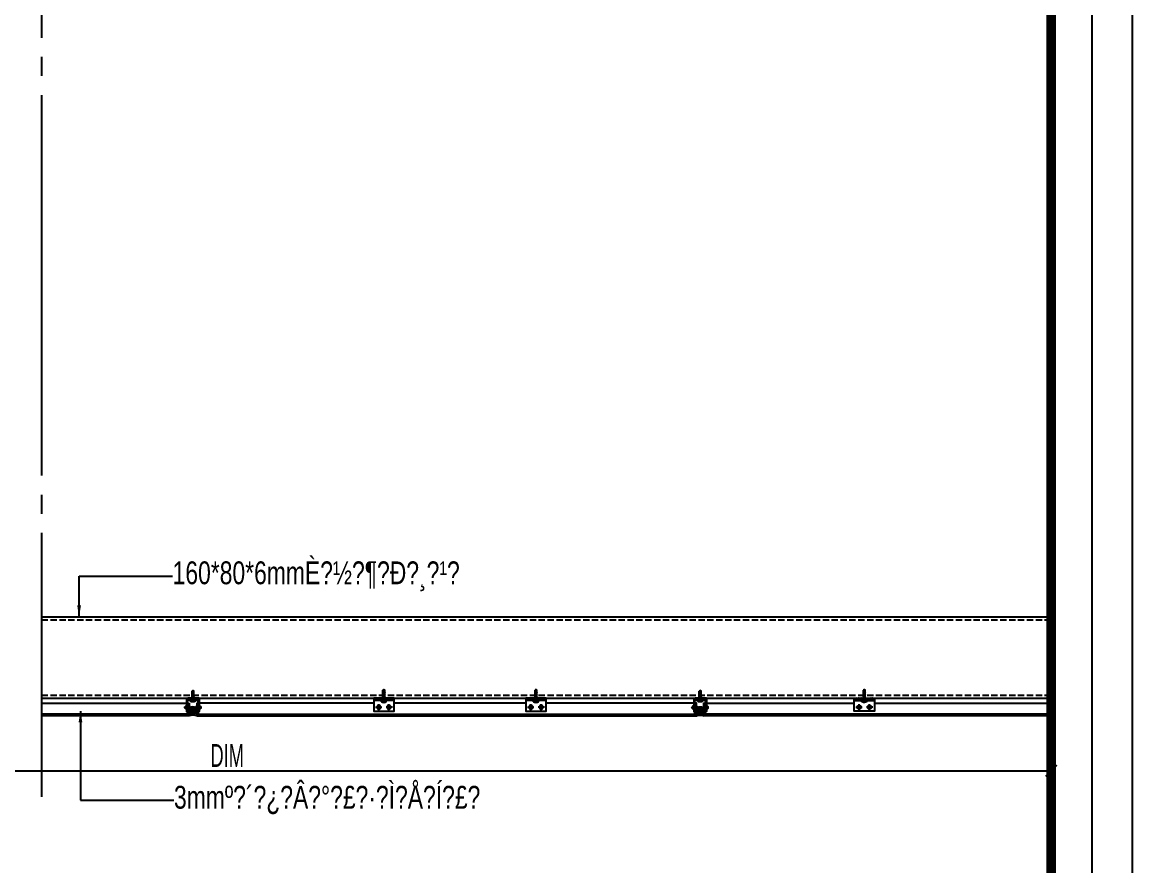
# Model space of a CAD drawing. Extents: x -8792 to 174344, y -43961 to 62816.
# Drawn here: x 127353 to 129567, y -9495 to -7834 of the extents above; entities that cross this region are included whole.
import ezdxf
from ezdxf.enums import TextEntityAlignment as Align
from ezdxf.xclip import XClip

# ---------------------------------------------------------------- set-up
doc = ezdxf.new("R2010")
doc.units = 0
doc.header["$LTSCALE"] = 50
doc.header["$XCLIPFRAME"] = 0
doc.set_wipeout_variables(frame=1)
for name, pattern in [('CENTER', [2, 1.25, -0.25, 0.25, -0.25]), ('CENTER2', [28.575, 19.05, -3.175, 3.175, -3.175]), ('DASH', [0.35, 0.25, -0.1]), ('DOT2', [0.125, 0, -0.125]), ('HIDDEN', [0.375, 0.25, -0.125]), ('JIS_08_15', [17.25, 15, -0.75, 0.75, -0.75])]:
    doc.linetypes.add(name, pattern=pattern)
for name, color, linetype in [('#分隔线', 1, 'JIS_08_15'), ('#文字', 2, 'Continuous'), ('#标注', 1, 'Continuous'), ('#虚线', 8, 'HIDDEN'), ('#配件', 11, 'Continuous'), ('#钢材', 34, 'Continuous'), ('#铝型材', 3, 'Continuous'), ('#铝板', 2, 'Continuous'), ('1 ALU', 90, 'Continuous'), ('1 轴线 辅助线', 1, 'CENTER'), ('3 铝型材 立面主要线', 3, 'Continuous'), ('6 附件', 6, 'Continuous'), ('8 填充 焊缝', 8, 'Continuous'), ('A-FLOR-OTLN', 4, 'DOT2'), ('C-SHET-SHBD', 11, 'Continuous'), ('C-SHET-TTLB', 11, 'Continuous'), ('PJ', 4, 'Continuous'), ('TK', 7, 'Continuous'), ('中心线', 1, 'CENTER2'), ('其他', 4, 'Continuous'), ('吊顶', 7, 'Continuous'), ('螺栓钉类', 241, 'Continuous'), ('螺钉', 233, 'Continuous'), ('通-图框-文字', 4, 'Continuous')]:
    doc.layers.add(name, color=color, linetype=linetype)
doc.styles.add('JHZX', font='jrs.shx', dxfattribs={"width": 0.6, "bigfont": 'jhz.shx'})
doc.styles.add('XD-2008', font='xd-hzs.shx', dxfattribs={"width": 0.7, "bigfont": 'xd-hztxt.shx'})
doc.styles.add('XD2008', font='@1romans.shx', dxfattribs={"width": 0.7, "bigfont": '!hztxt.shx'})
doc.styles.add('文字1', font='jrs.shx', dxfattribs={"width": 0.7, "bigfont": 'hztxt.shx'})
doc.dimstyles.new('JZBZ-15', dxfattribs={"dimscale": 15, "dimtxt": 3, "dimasz": 1.5, "dimexe": 1, "dimexo": 1, "dimgap": 0.5, "dimtad": 1, "dimdec": 0, "dimdsep": 46, "dimtxsty": 'JHZX', "dimblk1": 'ARCHTICK', "dimblk2": 'ARCHTICK', "dimsah": 1, "dimcen": 0, "dimclrd": 1, "dimclre": 1, "dimclrt": 2, "dimadec": 3, "dimazin": 2, "dimtfac": 1, "dimtdec": 0, "dimtix": 1, "dimtmove": 0, "dimatfit": 3, "dimfxl": 0, "dimtolj": 1, "dimlwd": -1, "dimlwe": -1, "dimarcsym": 0})
pattern_1 = [(225.002129, (55577.8092, -21833.22165), (0.673544235, -0.673494183), []), (315.002129, (55577.8092, -21833.22165), (2.020582652, -0.67344413), [2.38125, -1.42875])]
pattern_2 = [(225.002129, (56577.8092, -21833.22165), (0.673544235, -0.673494183), []), (315.002129, (56577.8092, -21833.22165), (2.020582652, -0.67344413), [2.38125, -1.42875])]

# ---------------------------------------------------------------- blocks, each defined once
blk = doc.blocks.new('A$Cbd8d7c8c')
at = {"layer": 'A-FLOR-OTLN', "color": 8}
blk.add_lwpolyline([(-22721.2, -15689.9), (-43719.4, -33393.2, 0.413756), (-43991.6, -36561, 0.189672), (122158.2, -126683, 0.414786), (124666, -124719.5), (133885.2, -48361.9, 0.379931), (116453.3, -23207.9, 0.236452)], format="xyb", dxfattribs=at)
at = {"layer": '吊顶', "const_width": 3}
blk.add_lwpolyline([(36525.2, -42886.2, 0.056654), (31389.8, -41079.3), (30859.1, -40957.8, -0.112536), (21289.5, -36343.7, -0.028917), (3039, -19971, 0.413532), (-633.6, -19953.4), (-31397.9, -50352.8, 0.414781), (-31416.3, -54033.3, 0.170492), (123964.3, -129414.7, 0.412564), (126841.2, -127143.2), (136317.5, -48655.6, 1.269195), (87076.8, -54393.3)], format="xyb", dxfattribs=at)
blk = doc.blocks.new('*U104')
at = {"layer": '中心线', "color": 1, "linetype": 'CENTER', "ltscale": 2.357948}
blk.add_line((0, -4.9), (0, 19.4), dxfattribs=at)
at = {"layer": '其他', "color": 4, "linetype": 'Continuous'}
for p, q in [((-2.4, 12.5), (-0.4, 12.7)), ((-2.4, 10.9), (2.4, 11.5)), ((-2.4, 9.3), (2.4, 9.9)), ((-2.4, 7.7), (2.4, 8.3)), ((-2.4, 6.1), (2.4, 6.7)), ((-2.4, 4.5), (2.4, 5.1)), ((-2.4, 2.9), (2.4, 3.5)), ((-2.4, 1.3), (2.4, 1.9)), ((-1.9, 0), (1.8, 0.7)), ((-1.8, 12.8), (-0.4, 13.1)), ((-1.8, 12.1), (0, 12.4)), ((-1.8, 11.2), (1.8, 11.9)), ((-1.8, 10.5), (1.8, 11.2)), ((-1.8, 9.6), (1.8, 10.3)), ((-1.8, 8.9), (1.8, 9.6)), ((-1.8, 8), (1.8, 8.7)), ((-1.8, 7.3), (1.8, 8)), ((-1.8, 6.4), (1.8, 7.1)), ((-1.8, 5.7), (1.8, 6.4)), ((-1.8, 4.8), (1.8, 5.5)), ((-1.8, 4.1), (1.8, 4.8)), ((-1.8, 3.2), (1.8, 3.9)), ((-1.8, 2.5), (1.8, 3.2)), ((-1.8, 1.6), (1.8, 2.3)), ((-1.8, 0.9), (1.8, 1.6)), ((0, 0), (2.4, 0.3)), ((0.2, 12.5), (1.8, 12.8)), ((0.3, 13.2), (1.8, 13.5)), ((0.5, 12.9), (2.4, 13.1))]:
    blk.add_line(p, q, dxfattribs=at)
at = {"layer": '螺栓钉类', "linetype": 'Continuous'}
for p, q in [((-4.7, -2.1), (-4.7, 0)), ((-4.7, 0), (-2, 0)), ((-2.4, 12.5), (-1.8, 12.8)), ((-2.4, 12.5), (-1.8, 12.1)), ((-2.4, 10.9), (-1.8, 11.2)), ((-2.4, 10.9), (-1.8, 10.5)), ((-2.4, 9.3), (-1.8, 9.6)), ((-2.4, 9.3), (-1.8, 8.9)), ((-2.4, 7.7), (-1.8, 8)), ((-2.4, 7.7), (-1.8, 7.3)), ((-2.4, 6.1), (-1.8, 6.4)), ((-2.4, 6.1), (-1.8, 5.7)), ((-2.4, 4.5), (-1.8, 4.8)), ((-2.4, 4.5), (-1.8, 4.1)), ((-2.4, 2.9), (-1.8, 3.2)), ((-2.4, 2.9), (-1.8, 2.5)), ((-2.4, 1.3), (-1.8, 1.6)), ((-2.4, 1.3), (-1.8, 0.9)), ((-2, 0), (2.6, 0)), ((-0.3, 19), (-1.8, 17.5)), ((-1.8, 12.8), (-1.8, 17.5)), ((-1.8, 11.2), (-1.8, 12.1)), ((-1.8, 9.6), (-1.8, 10.5)), ((-1.8, 8), (-1.8, 8.9)), ((-1.8, 6.4), (-1.8, 7.3)), ((-1.8, 4.8), (-1.8, 5.7)), ((-1.8, 3.2), (-1.8, 4.1)), ((-1.8, 1.6), (-1.8, 2.5)), ((-1.8, 0.2), (-1.8, 0.9)), ((-0.4, 13.1), (0.3, 19)), ((0, 19), (-0.3, 19)), ((0, 19), (0.3, 19)), ((0.3, 19), (1.8, 17.5)), ((1.8, 13.5), (1.8, 17.5)), ((1.8, 13.5), (2.4, 13.1)), ((1.8, 12.8), (2.4, 13.1)), ((1.8, 11.9), (1.8, 12.8)), ((1.8, 11.9), (2.4, 11.5)), ((1.8, 11.2), (2.4, 11.5)), ((1.8, 10.3), (1.8, 11.2)), ((1.8, 10.3), (2.4, 9.9)), ((1.8, 9.6), (2.4, 9.9)), ((1.8, 8.7), (1.8, 9.6)), ((1.8, 8.7), (2.4, 8.3)), ((1.8, 8), (2.4, 8.3)), ((1.8, 7.1), (1.8, 8)), ((1.8, 7.1), (2.4, 6.7)), ((1.8, 6.4), (2.4, 6.7)), ((1.8, 5.5), (1.8, 6.4)), ((1.8, 5.5), (2.4, 5.1)), ((1.8, 4.8), (2.4, 5.1)), ((1.8, 3.9), (1.8, 4.8)), ((1.8, 3.9), (2.4, 3.5)), ((1.8, 3.2), (2.4, 3.5)), ((1.8, 2.3), (1.8, 3.2)), ((1.8, 2.3), (2.4, 1.9)), ((1.8, 1.6), (2.4, 1.9)), ((1.8, 0.7), (1.8, 1.6)), ((1.8, 0.7), (2.4, 0.3)), ((2.4, 0.2), (2.4, 0.3)), ((2.6, 0), (4.8, 0)), ((-0.4, -3.3), (0.4, -3.3)), ((-0.4, -3.7), (-0.4, -3.3)), ((0.4, -3.7), (0.4, -3.3)), ((4.8, -2.1), (4.8, 0))]:
    blk.add_line(p, q, dxfattribs=at)
for centre, radius, start, end in [((-2, 0.2), 0.2, 270, 0), ((-3.3, 21.9), 4.65, 289.468, 321.5036), ((0, 12.9), 0.447, 154.8491, 46.4937), ((2.6, 0.2), 0.2, 180, 270), ((0, 4.3), 8, 233.5764, 267.134), ((0, 4.3), 8, 272.866, 306.4236)]:
    blk.add_arc(centre, radius, start, end, dxfattribs=at)
blk = doc.blocks.new('jfdm')
h = blk.add_hatch()
h.set_pattern_fill('HONEY', color=0, scale=0.5, style=0)
h.set_pattern_definition([(0, (3e-15, -1.231), (2.38125, 1.374815), [1.5875, -3.175]), (120, (3e-15, -1.231), (-2.38125, 1.374815), [1.5875, -3.175]), (60, (3e-15, -1.231), (3e-07, 2.74963), [-3.175, 1.5875])])
edge = h.paths.add_edge_path()
edge.add_ellipse((7.5, 13.8), major_axis=(0, -7.7), ratio=0.974135, start_angle=0, end_angle=360)
h = blk.add_hatch()
h.set_pattern_fill('ANSI33', color=0, scale=0.5, style=0)
edge = h.paths.add_edge_path()
edge.add_line((7.6, 6.1), (7.5, 6.1))
edge.add_line((7.5, 6.1), (7.4, 6.1))
edge.add_line((7.4, 6.1), (7.3, 6.1))
edge.add_line((7.3, 6.1), (7.1, 6.1))
edge.add_line((7.1, 6.1), (7, 6.1))
edge.add_line((7, 6.1), (6.9, 6.1))
edge.add_line((6.9, 6.1), (6.8, 6.1))
edge.add_line((6.8, 6.1), (6.7, 6.1))
edge.add_line((6.7, 6.1), (6.5, 6.1))
edge.add_line((6.5, 6.1), (6.4, 6.2))
edge.add_line((6.4, 6.2), (6.3, 6.2))
edge.add_line((6.3, 6.2), (6.2, 6.2))
edge.add_line((6.2, 6.2), (6.1, 6.2))
edge.add_line((6.1, 6.2), (6, 6.2))
edge.add_line((6, 6.2), (5.8, 6.3))
edge.add_line((5.8, 6.3), (5.7, 6.3))
edge.add_line((5.7, 6.3), (5.6, 6.3))
edge.add_line((5.6, 6.3), (5.5, 6.4))
edge.add_line((5.5, 6.4), (5.4, 6.4))
edge.add_line((5.4, 6.4), (5.3, 6.4))
edge.add_line((5.3, 6.4), (5.1, 6.5))
edge.add_line((5.1, 6.5), (5, 6.5))
edge.add_line((5, 6.5), (4.9, 6.5))
edge.add_line((4.9, 6.5), (4.8, 6.6))
edge.add_line((4.8, 6.6), (4.7, 6.6))
edge.add_line((4.7, 6.6), (4.6, 6.7))
edge.add_line((4.6, 6.7), (4.5, 6.7))
edge.add_line((4.5, 6.7), (4.4, 6.8))
edge.add_line((4.4, 6.8), (4.3, 6.8))
edge.add_line((4.3, 6.8), (4.2, 6.9))
edge.add_line((4.2, 6.9), (4, 6.9))
edge.add_line((4, 6.9), (3.9, 7))
edge.add_line((3.9, 7), (3.8, 7.1))
edge.add_line((3.8, 7.1), (3.7, 7.1))
edge.add_line((3.7, 7.1), (3.6, 7.2))
edge.add_line((3.6, 7.2), (3.5, 7.2))
edge.add_line((3.5, 7.2), (3.4, 7.3))
edge.add_line((3.4, 7.3), (3.3, 7.4))
edge.add_line((3.3, 7.4), (3.2, 7.4))
edge.add_line((3.2, 7.4), (3.1, 7.5))
edge.add_line((3.1, 7.5), (3, 7.6))
edge.add_line((3, 7.6), (2.9, 7.7))
edge.add_line((2.9, 7.7), (2.8, 7.7))
edge.add_line((2.8, 7.7), (2.8, 7.8))
edge.add_line((2.8, 7.8), (2.7, 7.9))
edge.add_line((2.7, 7.9), (2.6, 8))
edge.add_line((2.6, 8), (2.5, 8.1))
edge.add_line((2.5, 8.1), (2.4, 8.1))
edge.add_line((2.4, 8.1), (2.3, 8.2))
edge.add_line((2.3, 8.2), (2.2, 8.3))
edge.add_line((2.2, 8.3), (2.1, 8.4))
edge.add_line((2.1, 8.4), (2.1, 8.5))
edge.add_line((2.1, 8.5), (2, 8.6))
edge.add_line((2, 8.6), (1.9, 8.7))
edge.add_line((1.9, 8.7), (1.8, 8.8))
edge.add_line((1.8, 8.8), (1.7, 8.8))
edge.add_line((1.7, 8.8), (1.7, 8.9))
edge.add_line((1.7, 8.9), (1.6, 9))
edge.add_line((1.6, 9), (1.5, 9.1))
edge.add_line((1.5, 9.1), (1.4, 9.2))
edge.add_line((1.4, 9.2), (1.4, 9.3))
edge.add_line((1.4, 9.3), (1.3, 9.4))
edge.add_line((1.3, 9.4), (1.2, 9.5))
edge.add_line((1.2, 9.5), (1.2, 9.6))
edge.add_line((1.2, 9.6), (1.1, 9.7))
edge.add_line((1.1, 9.7), (1, 9.9))
edge.add_line((1, 9.9), (1, 10))
edge.add_line((1, 10), (0.9, 10.1))
edge.add_line((0.9, 10.1), (0.9, 10.2))
edge.add_line((0.9, 10.2), (0.8, 10.3))
edge.add_line((0.8, 10.3), (0.8, 10.4))
edge.add_line((0.8, 10.4), (0.7, 10.5))
edge.add_line((0.7, 10.5), (0.7, 10.6))
edge.add_line((0.7, 10.6), (0.6, 10.7))
edge.add_line((0.6, 10.7), (0.6, 10.8))
edge.add_line((0.6, 10.8), (0.5, 11))
edge.add_line((0.5, 11), (0.5, 11.1))
edge.add_line((0.5, 11.1), (0.4, 11.2))
edge.add_line((0.4, 11.2), (0.4, 11.3))
edge.add_line((0.4, 11.3), (0.4, 11.4))
edge.add_line((0.4, 11.4), (0.3, 11.5))
edge.add_line((0.3, 11.5), (0.3, 11.6))
edge.add_line((0.3, 11.6), (0.3, 11.8))
edge.add_line((0.3, 11.8), (0.2, 11.9))
edge.add_line((0.2, 11.9), (0.2, 12))
edge.add_line((0.2, 12), (0.2, 12.1))
edge.add_line((0.2, 12.1), (0.1, 12.2))
edge.add_line((0.1, 12.2), (0.1, 12.4))
edge.add_line((0.1, 12.4), (0.1, 12.5))
edge.add_line((0.1, 12.5), (0.1, 12.6))
edge.add_line((0.1, 12.6), (0.1, 12.7))
edge.add_line((0.1, 12.7), (0.1, 12.9))
edge.add_line((0.1, 12.9), (0, 13))
edge.add_line((0, 13), (0, 13.1))
edge.add_line((0, 13.1), (0, 13.2))
edge.add_line((0, 13.2), (0, 13.3))
edge.add_line((0, 13.3), (0, 13.5))
edge.add_line((0, 13.5), (0, 13.6))
edge.add_line((0, 13.6), (0, 13.7))
edge.add_line((0, 13.7), (0, 13.8))
edge.add_line((0, 13.8), (0, 13.8))
edge.add_line((0, 13.8), (0, 0))
edge.add_arc((7.5, -17.1), 18.7, 66.3327, 113.6673, ccw=False)
edge.add_line((15, 0), (15, 13.8))
edge.add_line((15, 13.8), (15, 13.7))
edge.add_line((15, 13.7), (15, 13.6))
edge.add_line((15, 13.6), (15, 13.5))
edge.add_line((15, 13.5), (15, 13.5))
edge.add_line((15, 13.5), (15, 13.4))
edge.add_line((15, 13.4), (15, 13.3))
edge.add_line((15, 13.3), (15, 13.2))
edge.add_line((15, 13.2), (15, 13.2))
edge.add_line((15, 13.2), (15, 13.1))
edge.add_line((15, 13.1), (15, 13))
edge.add_line((15, 13), (15, 12.9))
edge.add_line((15, 12.9), (14.9, 12.8))
edge.add_line((14.9, 12.8), (14.9, 12.8))
edge.add_line((14.9, 12.8), (14.9, 12.7))
edge.add_line((14.9, 12.7), (14.9, 12.6))
edge.add_line((14.9, 12.6), (14.9, 12.5))
edge.add_line((14.9, 12.5), (14.9, 12.5))
edge.add_line((14.9, 12.5), (14.9, 12.4))
edge.add_line((14.9, 12.4), (14.9, 12.3))
edge.add_line((14.9, 12.3), (14.8, 12.2))
edge.add_line((14.8, 12.2), (14.8, 12.2))
edge.add_line((14.8, 12.2), (14.8, 12.1))
edge.add_line((14.8, 12.1), (14.8, 12))
edge.add_line((14.8, 12), (14.8, 11.9))
edge.add_line((14.8, 11.9), (14.8, 11.9))
edge.add_line((14.8, 11.9), (14.7, 11.8))
edge.add_line((14.7, 11.8), (14.7, 11.7))
edge.add_line((14.7, 11.7), (14.7, 11.6))
edge.add_line((14.7, 11.6), (14.7, 11.6))
edge.add_line((14.7, 11.6), (14.7, 11.5))
edge.add_line((14.7, 11.5), (14.6, 11.4))
edge.add_line((14.6, 11.4), (14.6, 11.3))
edge.add_line((14.6, 11.3), (14.6, 11.3))
edge.add_line((14.6, 11.3), (14.6, 11.2))
edge.add_line((14.6, 11.2), (14.5, 11.1))
edge.add_line((14.5, 11.1), (14.5, 11))
edge.add_line((14.5, 11), (14.5, 11))
edge.add_line((14.5, 11), (14.5, 10.9))
edge.add_line((14.5, 10.9), (14.4, 10.8))
edge.add_line((14.4, 10.8), (14.4, 10.8))
edge.add_line((14.4, 10.8), (14.4, 10.7))
edge.add_line((14.4, 10.7), (14.3, 10.6))
edge.add_line((14.3, 10.6), (14.3, 10.5))
edge.add_line((14.3, 10.5), (14.3, 10.5))
edge.add_line((14.3, 10.5), (14.2, 10.4))
edge.add_line((14.2, 10.4), (14.2, 10.3))
edge.add_line((14.2, 10.3), (14.2, 10.3))
edge.add_line((14.2, 10.3), (14.1, 10.2))
edge.add_line((14.1, 10.2), (14.1, 10.1))
edge.add_line((14.1, 10.1), (14.1, 10.1))
edge.add_line((14.1, 10.1), (14, 10))
edge.add_line((14, 10), (14, 9.9))
edge.add_line((14, 9.9), (14, 9.9))
edge.add_line((14, 9.9), (13.9, 9.8))
edge.add_line((13.9, 9.8), (13.9, 9.7))
edge.add_line((13.9, 9.7), (13.8, 9.7))
edge.add_line((13.8, 9.7), (13.8, 9.6))
edge.add_line((13.8, 9.6), (13.8, 9.5))
edge.add_line((13.8, 9.5), (13.7, 9.5))
edge.add_line((13.7, 9.5), (13.7, 9.4))
edge.add_line((13.7, 9.4), (13.6, 9.3))
edge.add_line((13.6, 9.3), (13.6, 9.3))
edge.add_line((13.6, 9.3), (13.5, 9.2))
edge.add_line((13.5, 9.2), (13.5, 9.1))
edge.add_line((13.5, 9.1), (13.5, 9.1))
edge.add_line((13.5, 9.1), (13.4, 9))
edge.add_line((13.4, 9), (13.4, 9))
edge.add_line((13.4, 9), (13.3, 8.9))
edge.add_line((13.3, 8.9), (13.3, 8.8))
edge.add_line((13.3, 8.8), (13.2, 8.8))
edge.add_line((13.2, 8.8), (13.2, 8.7))
edge.add_line((13.2, 8.7), (13.1, 8.7))
edge.add_line((13.1, 8.7), (13.1, 8.6))
edge.add_line((13.1, 8.6), (13, 8.6))
edge.add_line((13, 8.6), (13, 8.5))
edge.add_line((13, 8.5), (12.9, 8.4))
edge.add_line((12.9, 8.4), (12.9, 8.4))
edge.add_line((12.9, 8.4), (12.8, 8.3))
edge.add_line((12.8, 8.3), (12.7, 8.3))
edge.add_line((12.7, 8.3), (12.7, 8.2))
edge.add_line((12.7, 8.2), (12.6, 8.2))
edge.add_line((12.6, 8.2), (12.6, 8.1))
edge.add_line((12.6, 8.1), (12.5, 8.1))
edge.add_line((12.5, 8.1), (12.5, 8))
edge.add_line((12.5, 8), (12.4, 8))
edge.add_line((12.4, 8), (12.4, 7.9))
edge.add_line((12.4, 7.9), (12.3, 7.9))
edge.add_line((12.3, 7.9), (12.2, 7.8))
edge.add_line((12.2, 7.8), (12.2, 7.8))
edge.add_line((12.2, 7.8), (12.1, 7.7))
edge.add_line((12.1, 7.7), (12.1, 7.7))
edge.add_line((12.1, 7.7), (12, 7.6))
edge.add_line((12, 7.6), (11.9, 7.6))
edge.add_line((11.9, 7.6), (11.9, 7.5))
edge.add_line((11.9, 7.5), (11.8, 7.5))
edge.add_line((11.8, 7.5), (11.8, 7.4))
edge.add_line((11.8, 7.4), (11.7, 7.4))
edge.add_line((11.7, 7.4), (11.6, 7.3))
edge.add_line((11.6, 7.3), (11.6, 7.3))
edge.add_line((11.6, 7.3), (11.5, 7.3))
edge.add_line((11.5, 7.3), (11.4, 7.2))
edge.add_line((11.4, 7.2), (11.4, 7.2))
edge.add_line((11.4, 7.2), (11.3, 7.1))
edge.add_line((11.3, 7.1), (11.3, 7.1))
edge.add_line((11.3, 7.1), (11.2, 7.1))
edge.add_line((11.2, 7.1), (11.1, 7))
edge.add_line((11.1, 7), (11.1, 7))
edge.add_line((11.1, 7), (11, 7))
edge.add_line((11, 7), (10.9, 6.9))
edge.add_line((10.9, 6.9), (10.9, 6.9))
edge.add_line((10.9, 6.9), (10.8, 6.8))
edge.add_line((10.8, 6.8), (10.7, 6.8))
edge.add_line((10.7, 6.8), (10.6, 6.8))
edge.add_line((10.6, 6.8), (10.6, 6.7))
edge.add_line((10.6, 6.7), (10.5, 6.7))
edge.add_line((10.5, 6.7), (10.4, 6.7))
edge.add_line((10.4, 6.7), (10.4, 6.7))
edge.add_line((10.4, 6.7), (10.3, 6.6))
edge.add_line((10.3, 6.6), (10.2, 6.6))
edge.add_line((10.2, 6.6), (10.2, 6.6))
edge.add_line((10.2, 6.6), (10.1, 6.5))
edge.add_line((10.1, 6.5), (10, 6.5))
edge.add_line((10, 6.5), (9.9, 6.5))
edge.add_line((9.9, 6.5), (9.9, 6.5))
edge.add_line((9.9, 6.5), (9.8, 6.4))
edge.add_line((9.8, 6.4), (9.7, 6.4))
edge.add_line((9.7, 6.4), (9.7, 6.4))
edge.add_line((9.7, 6.4), (9.6, 6.4))
edge.add_line((9.6, 6.4), (9.5, 6.4))
edge.add_line((9.5, 6.4), (9.4, 6.3))
edge.add_line((9.4, 6.3), (9.4, 6.3))
edge.add_line((9.4, 6.3), (9.3, 6.3))
edge.add_line((9.3, 6.3), (9.2, 6.3))
edge.add_line((9.2, 6.3), (9.1, 6.3))
edge.add_line((9.1, 6.3), (9.1, 6.2))
edge.add_line((9.1, 6.2), (9, 6.2))
edge.add_line((9, 6.2), (8.9, 6.2))
edge.add_line((8.9, 6.2), (8.9, 6.2))
edge.add_line((8.9, 6.2), (8.8, 6.2))
edge.add_line((8.8, 6.2), (8.7, 6.2))
edge.add_line((8.7, 6.2), (8.6, 6.2))
edge.add_line((8.6, 6.2), (8.6, 6.1))
edge.add_line((8.6, 6.1), (8.5, 6.1))
edge.add_line((8.5, 6.1), (8.4, 6.1))
edge.add_line((8.4, 6.1), (8.3, 6.1))
edge.add_line((8.3, 6.1), (8.3, 6.1))
edge.add_line((8.3, 6.1), (8.2, 6.1))
edge.add_line((8.2, 6.1), (8.1, 6.1))
edge.add_line((8.1, 6.1), (8, 6.1))
edge.add_line((8, 6.1), (8, 6.1))
edge.add_line((8, 6.1), (7.9, 6.1))
edge.add_line((7.9, 6.1), (7.8, 6.1))
edge.add_line((7.8, 6.1), (7.7, 6.1))
edge.add_line((7.7, 6.1), (7.7, 6.1))
edge.add_line((7.7, 6.1), (7.6, 6.1))
blk.add_arc((7.5, -17.1), 18.7, 66.3327, 113.6673)
blk.add_ellipse((7.5, 13.8), major_axis=(0, -7.7), ratio=0.974135)
blk = doc.blocks.new('*U287')
at = {"layer": '#分隔线', "ltscale": 0.3}
blk.add_line((9.9, 0), (-2.9, 0), dxfattribs=at)
at = {"layer": '#配件', "linetype": 'ByBlock'}
for p, q in [((0, 3.8), (0, -3.8)), ((5, 2), (0, 2)), ((5, 2), (5, 3)), ((5, -2), (0, -2)), ((5, -3), (5, -2))]:
    blk.add_line(p, q, dxfattribs=at)
blk.add_lwpolyline([(5, 3), (5.6, 3.7), (6.8, 2.6), (6.8, 0), (6.8, -2.6), (5.6, -3.7), (5, -3)], dxfattribs=at)
for centre, radius, start, end in [((3.5, 0), 5.16, 132.1962, 227.8038), ((-3.6, 0), 2.44, 329.4329, 30.5671), ((7.2, 0), 1.4, 254.1304, 105.8696)]:
    blk.add_arc(centre, radius, start, end, dxfattribs=at)
blk = doc.blocks.new('ASDFDFBBBBBBB')
at = {"layer": '8 填充 焊缝'}
h = blk.add_hatch(dxfattribs=at)
h.set_pattern_fill('ANSI38', color=256, scale=0.3, angle=180.0021, style=0)
h.set_pattern_definition(pattern_1)
h.paths.add_polyline_path([(2287.5, -2965), (2310, -2965), (2310, -2967), (2287.5, -2967)])
h = blk.add_hatch(dxfattribs=at)
h.set_pattern_fill('ANSI38', color=256, scale=0.3, angle=180.0021, style=0)
h.set_pattern_definition(pattern_1)
h.paths.add_polyline_path([(2287.5, -2965), (2310, -2965), (2310, -2967), (2287.5, -2967)])
h = blk.add_hatch(dxfattribs=at)
h.set_pattern_fill('ANSI38', color=256, scale=0.3, angle=180.0021, style=0)
h.set_pattern_definition(pattern_1)
h.paths.add_polyline_path([(2312.5, -2965), (2290, -2965), (2290, -2967), (2312.5, -2967)])
h = blk.add_hatch(dxfattribs=at)
h.set_pattern_fill('ANSI38', color=256, scale=0.3, angle=180.0021, style=0)
h.set_pattern_definition(pattern_1)
h.paths.add_polyline_path([(2312.5, -2965), (2290, -2965), (2290, -2967), (2312.5, -2967)])
h = blk.add_hatch(dxfattribs=at)
h.set_pattern_fill('ANSI38', color=256, scale=0.3, angle=180.0021, style=0)
h.set_pattern_definition(pattern_2)
h.paths.add_polyline_path([(3287.5, -2965), (3310, -2965), (3310, -2967), (3287.5, -2967)])
h = blk.add_hatch(dxfattribs=at)
h.set_pattern_fill('ANSI38', color=256, scale=0.3, angle=180.0021, style=0)
h.set_pattern_definition(pattern_2)
h.paths.add_polyline_path([(3287.5, -2965), (3310, -2965), (3310, -2967), (3287.5, -2967)])
h = blk.add_hatch(dxfattribs=at)
h.set_pattern_fill('ANSI38', color=256, scale=0.3, angle=180.0021, style=0)
h.set_pattern_definition(pattern_2)
h.paths.add_polyline_path([(3312.5, -2965), (3290, -2965), (3290, -2967), (3312.5, -2967)])
h = blk.add_hatch(dxfattribs=at)
h.set_pattern_fill('ANSI38', color=256, scale=0.3, angle=180.0021, style=0)
h.set_pattern_definition(pattern_2)
h.paths.add_polyline_path([(3312.5, -2965), (3290, -2965), (3290, -2967), (3312.5, -2967)])
at = {"layer": '#虚线', "color": 8, "linetype": 'DASH'}
for p, q in [((35.1, -2811), (5570.9, -2811)), ((35.1, -2959), (5570.9, -2959))]:
    blk.add_line(p, q, dxfattribs=at)
at = {"layer": '#钢材', "ltscale": 10}
for p, q in [((30.1, -2805), (5570.9, -2805)), ((30.1, -2965), (5570.9, -2965))]:
    blk.add_line(p, q, dxfattribs=at)
at = {"layer": '#铝型材'}
for points in [[(2307.5, -2967), (2287.5, -2967), (2287.5, -2991.5), (2289.5, -2991.5), (2289.5, -2969), (2307.5, -2969)], [(2307.5, -2967), (2287.5, -2967), (2287.5, -2991.5), (2289.5, -2991.5), (2289.5, -2969), (2307.5, -2969)], [(2292.5, -2967), (2312.5, -2967), (2312.5, -2991.5), (2310.5, -2991.5), (2310.5, -2969), (2292.5, -2969)], [(2292.5, -2967), (2312.5, -2967), (2312.5, -2991.5), (2310.5, -2991.5), (2310.5, -2969), (2292.5, -2969)], [(3307.5, -2967), (3287.5, -2967), (3287.5, -2991.5), (3289.5, -2991.5), (3289.5, -2969), (3307.5, -2969)], [(3307.5, -2967), (3287.5, -2967), (3287.5, -2991.5), (3289.5, -2991.5), (3289.5, -2969), (3307.5, -2969)], [(3292.5, -2967), (3312.5, -2967), (3312.5, -2991.5), (3310.5, -2991.5), (3310.5, -2969), (3292.5, -2969)], [(3292.5, -2967), (3312.5, -2967), (3312.5, -2991.5), (3310.5, -2991.5), (3310.5, -2969), (3292.5, -2969)]]:
    blk.add_lwpolyline(points, close=True, dxfattribs=at)
at = {"layer": '#铝板'}
for points in [[(2292.5, -2975), (2292.5, -3000), (-282.5, -3000), (-282.5, -2975), (2292.5, -2975)], [(2289.5, -2975), (2289.5, -2997), (-279.5, -2997), (-279.5, -2975)], [(2307.5, -2975), (2307.5, -3000), (3292.5, -3000), (3292.5, -2975), (2307.5, -2975)], [(2310.5, -2975), (2310.5, -2997), (3289.5, -2997), (3289.5, -2975)], [(5882.5, -2975), (5882.5, -3000), (3307.5, -3000), (3307.5, -2975), (5882.5, -2975)], [(5879.5, -2975), (5879.5, -2997), (3310.5, -2997), (3310.5, -2975)]]:
    blk.add_lwpolyline(points, dxfattribs=at)
at = {"linetype": 'DASH', "ltscale": 150, "const_width": 3}
for points in [[(2259.4, -2998.5), (-259.2, -2998.5)], [(2340.6, -2998.5), (3269.2, -2998.5)], [(5808.6, -2998.5), (3330.8, -2998.5)]]:
    blk.add_lwpolyline(points, dxfattribs=at)
at = {"layer": '6 附件'}
for points in [[(2287.5, -2965), (2310, -2965), (2310, -2967), (2287.5, -2967)], [(2287.5, -2965), (2310, -2965), (2310, -2967), (2287.5, -2967)], [(2312.5, -2965), (2290, -2965), (2290, -2967), (2312.5, -2967)], [(2312.5, -2965), (2290, -2965), (2290, -2967), (2312.5, -2967)], [(3287.5, -2965), (3310, -2965), (3310, -2967), (3287.5, -2967)], [(3287.5, -2965), (3310, -2965), (3310, -2967), (3287.5, -2967)], [(3312.5, -2965), (3290, -2965), (3290, -2967), (3312.5, -2967)], [(3312.5, -2965), (3290, -2965), (3290, -2967), (3312.5, -2967)]]:
    blk.add_lwpolyline(points, close=True, dxfattribs=at)
at = {"layer": 'PJ', "color": 8, "ltscale": 10, "xscale": -1, "yscale": 0.7999999999968962, "rotation": 0.6340026431692003}
for p in [(2307.5, -2999.3), (3307.5, -2999.8)]:
    blk.add_blockref('jfdm', p, dxfattribs=at)
at = {"layer": '螺栓钉类', "xscale": -1}
for p in [(2300, -2969), (3300, -2969)]:
    blk.add_blockref('*U104', p, dxfattribs=at)
at = {"layer": '螺钉', "xscale": -1}
for p in [(2292.5, -2983.3), (2292.5, -2983.3), (3292.5, -2983.8), (3292.5, -2983.8)]:
    blk.add_blockref('*U287', p, dxfattribs=at)
at = {"layer": '螺钉'}
for p in [(2307.5, -2983.3), (3307.5, -2983.8)]:
    blk.add_blockref('*U287', p, dxfattribs=at)
blk = doc.blocks.new('A3文本框')
at = {"layer": 'Defpoints', "ltscale": 500}
blk.add_lwpolyline([(10, -10), (-420, -10), (-420, 297), (10, 297)], close=True, dxfattribs=at)
at = {"layer": 'C-SHET-SHBD', "style": 'XD2008', "width": 0.7}
for tag, height, p in [('子项名称', 4.5, (-37.49, 35.41)), ('图名', 4.5, (-37.49, 24.27)), ('比例', 3, (-56.3, 8.25)), ('MQJD-01', 3, (-13.24, 2.27))]:
    blk.add_attdef(tag, text='', height=height, dxfattribs=at).set_placement(p, align=Align.CENTER)
blk = doc.blocks.new('_ARCHTICK')
at = {"color": 0, "linetype": 'ByBlock', "const_width": 0.15}
blk.add_lwpolyline([(-0.5, -0.5), (0.5, 0.5)], dxfattribs=at)
blk = doc.blocks.new('*D232')
at = {"layer": '#标注', "color": 1, "ltscale": 10, "transparency": 16777216}
for p, q in [((126131.5, -9214.9), (126131.5, -9323)), ((129380.9, -9217.1), (129380.9, -9323)), ((126131.5, -9308), (129380.9, -9308))]:
    blk.add_line(p, q, dxfattribs=at)
at = {"layer": 'Defpoints', "color": 0, "ltscale": 10, "transparency": 16777216}
for p in [(126131.5, -9199.9), (129380.9, -9202.1), (129380.9, -9308)]:
    blk.add_point(p, dxfattribs=at)
at = {"layer": '#标注', "color": 1, "ltscale": 10, "transparency": 16777216, "xscale": 22.5, "yscale": 22.5, "zscale": 22.5, "rotation": 180}
blk.add_blockref('_ARCHTICK', (126131.5, -9308), dxfattribs=at)
at = {"layer": '#标注', "color": 1, "ltscale": 10, "transparency": 16777216, "xscale": 22.5, "yscale": 22.5, "zscale": 22.5}
blk.add_blockref('_ARCHTICK', (129380.9, -9308), dxfattribs=at)
at = {"layer": '#标注', "color": 2, "ltscale": 10, "transparency": 16777216, "insert": (127756.2, -9278), "char_height": 45, "attachment_point": 5, "style": 'JHZX'}
blk.add_mtext('\\A1;DIM', dxfattribs=at)
blk = doc.blocks.new('ST4_8×22-Hp')
at = {"color": 3, "linetype": 'Continuous'}
for p, q in [((-3.7, 0.4), (-3.3, 0.4)), ((-3.3, 0.4), (-3.3, -0.4)), ((-2.1, 4.7), (0, 4.7)), ((0, 4.7), (0, 2)), ((0, 2), (0, -2.6)), ((0.2, 1.8), (0.9, 1.8)), ((1.3, 2.4), (0.9, 1.8)), ((1.3, 2.4), (1.6, 1.8)), ((1.6, 1.8), (2.5, 1.8)), ((2.9, 2.4), (2.5, 1.8)), ((2.9, 2.4), (3.2, 1.8)), ((3.2, 1.8), (4.1, 1.8)), ((4.5, 2.4), (4.1, 1.8)), ((4.5, 2.4), (4.8, 1.8)), ((4.8, 1.8), (5.7, 1.8)), ((6.1, 2.4), (5.7, 1.8)), ((6.1, 2.4), (6.4, 1.8)), ((6.4, 1.8), (7.3, 1.8)), ((7.7, 2.4), (7.3, 1.8)), ((7.7, 2.4), (8, 1.8)), ((8, 1.8), (8.9, 1.8)), ((9.3, 2.4), (8.9, 1.8)), ((9.3, 2.4), (9.6, 1.8)), ((9.6, 1.8), (10.5, 1.8)), ((10.9, 2.4), (10.5, 1.8)), ((10.9, 2.4), (11.2, 1.8)), ((11.2, 1.8), (12.1, 1.8)), ((12.5, 2.4), (12.1, 1.8)), ((12.5, 2.4), (12.8, 1.8)), ((12.8, 1.8), (13.7, 1.8)), ((14.1, 2.4), (13.7, 1.8)), ((14.1, 2.4), (14.4, 1.8)), ((14.4, 1.8), (15.3, 1.8)), ((15.7, 2.4), (15.3, 1.8)), ((15.7, 2.4), (16, 1.8)), ((16, 1.8), (20.5, 1.8)), ((16, 0.4), (16, 0.4)), ((16.3, 0.4), (22, -0.3)), ((22, 0.3), (20.5, 1.8)), ((22, 0), (22, 0.3)), ((-3.7, -0.4), (-3.3, -0.4)), ((-2.1, -4.8), (0, -4.8)), ((0, -2.6), (0, -4.8)), ((0.2, -2.4), (0.3, -2.4)), ((0.7, -1.8), (0.3, -2.4)), ((0.7, -1.8), (1.6, -1.8)), ((1.6, -1.8), (1.9, -2.4)), ((2.3, -1.8), (1.9, -2.4)), ((2.3, -1.8), (3.2, -1.8)), ((3.2, -1.8), (3.5, -2.4)), ((3.9, -1.8), (3.5, -2.4)), ((3.9, -1.8), (4.8, -1.8)), ((4.8, -1.8), (5.1, -2.4)), ((5.5, -1.8), (5.1, -2.4)), ((5.5, -1.8), (6.4, -1.8)), ((6.4, -1.8), (6.7, -2.4)), ((7.1, -1.8), (6.7, -2.4)), ((7.1, -1.8), (8, -1.8)), ((8, -1.8), (8.3, -2.4)), ((8.7, -1.8), (8.3, -2.4)), ((8.7, -1.8), (9.6, -1.8)), ((9.6, -1.8), (9.9, -2.4)), ((10.3, -1.8), (9.9, -2.4)), ((10.3, -1.8), (11.2, -1.8)), ((11.2, -1.8), (11.5, -2.4)), ((11.9, -1.8), (11.5, -2.4)), ((11.9, -1.8), (12.8, -1.8)), ((12.8, -1.8), (13.1, -2.4)), ((13.5, -1.8), (13.1, -2.4)), ((13.5, -1.8), (14.4, -1.8)), ((14.4, -1.8), (14.7, -2.4)), ((15.1, -1.8), (14.7, -2.4)), ((15.1, -1.8), (16, -1.8)), ((16, -1.8), (16.3, -2.4)), ((16.7, -1.8), (16.3, -2.4)), ((16.7, -1.8), (20.5, -1.8)), ((22, -0.3), (20.5, -1.8)), ((22, 0), (22, -0.3))]:
    blk.add_line(p, q, dxfattribs=at)
at = {"color": 6, "linetype": 'Continuous'}
for p, q in [((0, 1.9), (0.7, -1.8)), ((0, 0), (0.3, -2.4)), ((0.9, 1.8), (1.6, -1.8)), ((1.3, 2.4), (1.9, -2.4)), ((1.6, 1.8), (2.3, -1.8)), ((2.5, 1.8), (3.2, -1.8)), ((2.9, 2.4), (3.5, -2.4)), ((3.2, 1.8), (3.9, -1.8)), ((4.1, 1.8), (4.8, -1.8)), ((4.5, 2.4), (5.1, -2.4)), ((4.8, 1.8), (5.5, -1.8)), ((5.7, 1.8), (6.4, -1.8)), ((6.1, 2.4), (6.7, -2.4)), ((6.4, 1.8), (7.1, -1.8)), ((7.3, 1.8), (8, -1.8)), ((7.7, 2.4), (8.3, -2.4)), ((8, 1.8), (8.7, -1.8)), ((8.9, 1.8), (9.6, -1.8)), ((9.3, 2.4), (9.9, -2.4)), ((9.6, 1.8), (10.3, -1.8)), ((10.5, 1.8), (11.2, -1.8)), ((10.9, 2.4), (11.5, -2.4)), ((11.2, 1.8), (11.9, -1.8)), ((12.1, 1.8), (12.8, -1.8)), ((12.5, 2.4), (13.1, -2.4)), ((12.8, 1.8), (13.5, -1.8)), ((13.7, 1.8), (14.4, -1.8)), ((14.1, 2.4), (14.7, -2.4)), ((14.4, 1.8), (15.1, -1.8)), ((15.3, 1.8), (15.6, 0)), ((15.7, 2.4), (15.9, 0.4)), ((16, 1.8), (16.3, 0.4)), ((15.7, -0.2), (16, -1.8)), ((16.1, -0.5), (16.3, -2.4)), ((16.4, -0.3), (16.7, -1.8))]:
    blk.add_line(p, q, dxfattribs=at)
at = {"color": 1, "linetype": 'CENTER', "ltscale": 2.357948}
blk.add_line((-4.9, 0), (22.4, 0), dxfattribs=at)
at = {"color": 3, "linetype": 'Continuous'}
for centre, radius, start, end in [((4.3, 0), 8, 143.5764, 177.134), ((0.2, 2), 0.2, 180, 270), ((16.1, 0), 0.446, 64.7596, 316.5832), ((24.9, 3.3), 4.65, 199.468, 231.5036), ((4.3, 0), 8, 182.866, 216.4236), ((0.2, -2.6), 0.2, 90, 180)]:
    blk.add_arc(centre, radius, start, end, dxfattribs=at)
blk = doc.blocks.new('*U98')
blk.add_wipeout([(-20, 21), (-20, 0), (20, 0), (20, 21)])
at = {"layer": '8 填充 焊缝'}
h = blk.add_hatch(dxfattribs=at)
h.set_pattern_fill('ANSI38', color=256, scale=0.3, style=0)
h.set_pattern_definition([(45, (-1292.2019, -1944.41035), (-0.6735192, 0.6735192), []), (135, (-1292.2019, -1944.41035), (-2.02055763, 0.6735192), [2.38125, -1.42875])])
h.paths.add_polyline_path([(-20, 26), (20, 26), (20, 24), (-20, 24)])
at = {"layer": '1 轴线 辅助线', "ltscale": 0.2}
for p, q in [((-16.8, 8), (-3.2, 8)), ((-10, 1.2), (-10, 14.8)), ((16.8, 8), (3.2, 8)), ((10, 1.2), (10, 14.8))]:
    blk.add_line(p, q, dxfattribs=at)
at = {"layer": '3 铝型材 立面主要线'}
for p, q in [((-7.5, 21), (-7.5, 24)), ((7.5, 21), (7.5, 24)), ((-20, 21), (20, 21))]:
    blk.add_line(p, q, dxfattribs=at)
blk.add_lwpolyline([(-20, 24), (20, 24), (20, 0), (-20, 0)], close=True, dxfattribs=at)
at = {"layer": '6 附件'}
blk.add_lwpolyline([(-20, 26), (20, 26), (20, 24), (-20, 24)], close=True, dxfattribs=at)
for centre, radius in [((-10, 8), 3.74), ((-10, 8), 2), ((10, 8), 3.74), ((10, 8), 2)]:
    blk.add_circle(centre, radius, dxfattribs=at)
at = {"layer": '1 ALU', "xscale": -1, "rotation": 270}
blk.add_blockref('ST4_8×22-Hp', (0, 21), dxfattribs=at)
blk = doc.blocks.new('A$Ce60f285c')
at = {"layer": 'C-SHET-TTLB'}
for points in [[(430, 307), (430, 0), (0, 0), (0, 307)], [(425, 302), (425, 5), (5, 5), (5, 302)]]:
    blk.add_lwpolyline(points, close=True, dxfattribs=at)
at = {"layer": 'C-SHET-TTLB', "const_width": 1.2}
blk.add_lwpolyline([(18.4, 297), (420, 297), (420, 10), (18.4, 10)], close=True, dxfattribs=at)
at = {"layer": 'C-SHET-SHBD', "style": 'XD2008', "width": 0.7}
for tag, p in [('审定人', (345.74, 128.4)), ('设总', (345.74, 118.19)), ('审核人', (345.74, 107.96)), ('专业负责人', (345.74, 97.75)), ('校对人', (345.74, 87.55)), ('设计人', (345.74, 77.64))]:
    blk.add_attdef(tag, p, '', height=2.8, dxfattribs=at)
for tag, p in [('工程编号', (368.42, 27.05)), ('阶段', (404.41, 27.05)), ('专业', (404.41, 19.69))]:
    blk.add_attdef(tag, text='', height=3.5, dxfattribs=at).set_placement(p, align=Align.MIDDLE_CENTER)
at = {"layer": 'C-SHET-SHBD', "style": 'XD2008', "width": 0.7, "flags": 1}
blk.add_attdef('日期', text='', height=3.5, dxfattribs=at).set_placement((368.42, 13.43), align=Align.MIDDLE_CENTER)
at = {"layer": '通-图框-文字', "style": 'XD-2008', "width": 0.7}
for tag, p in [('建设单位', (383.41, 70.61)), ('项目名称', (383.28, 58.43))]:
    blk.add_attdef(tag, text='', height=5, dxfattribs=at).set_placement(p, align=Align.MIDDLE_CENTER)
blk = doc.blocks.new('A$C6049850a')
at = {"ltscale": 10}
blk.add_blockref('A$Ce60f285c', (0, 0), dxfattribs=at)

msp = doc.modelspace()

# ---------------------------------------------------------------- linework, layer by layer
at = {"layer": '#分隔线'}
msp.add_lwpolyline([(127390.339, -6251.584), (127390.339, -9359.274)], dxfattribs=at)

# ---------------------------------------------------------------- block references
at = {"ltscale": 10}
ref = msp.add_blockref('A$Cbd8d7c8c', (22321.982, 94074.685), dxfattribs=at)
XClip(ref).set_block_clipping_path([(76291.0063025201, -72283.9918497168), (103268.9259821397, -47877.3086105986)])
at = {"ltscale": 12}
ref = msp.add_blockref('ASDFDFBBBBBBB', (126421.46, -6199.9), dxfattribs=at)
XClip(ref).set_block_clipping_path([(-589.7683915606, -3011.9675299079), (907.8683294281, 1264.8926792999)])

# ---------------------------------------------------------------- texts
at = {"layer": '#文字', "insert": (127651.297, -9365.892), "char_height": 45, "attachment_point": 4, "style": '文字1'}
msp.add_mtext('{\\Fjrs,jhz|c134;\\W0.75;3mmº?´?¿?Â?°?£?·?Ì?Å?Í?£?}', dxfattribs=at)

# ---------------------------------------------------------------- next in the draw order: block references
at = {"layer": 'TK', "color": 0, "xscale": 16, "yscale": 16, "zscale": 16, "rotation": 270}
msp.add_blockref('A3文本框', (124788.87, -11036.044), dxfattribs=at)

# ---------------------------------------------------------------- next in the draw order: block references
at = {"ltscale": 12}
ref = msp.add_blockref('ASDFDFBBBBBBB', (125388.756, -6199.9), dxfattribs=at)
XClip(ref).set_block_clipping_path([(2001.5826316674, -3011.9675299079), (3992.1140246578, -2687.23045781)])

# ---------------------------------------------------------------- next in the draw order: texts
at = {"layer": '#文字', "insert": (127648.62, -8924.975), "char_height": 45, "attachment_point": 4, "style": '文字1'}
msp.add_mtext('{\\Fjrs,jhz|c134;\\W0.75;160*80*6mmÈ?½?¶?Ð?¸?¹?}', dxfattribs=at)

# ---------------------------------------------------------------- next in the draw order: dimensions: what is measured, and where the dimension line sits
at = {"layer": '#标注', "ltscale": 10}
dim = msp.add_linear_dim(base=(129380.87, -9308.011), p1=(126131.459, -9199.9), p2=(129380.87, -9202.125), text='DIM', dimstyle='JZBZ-15', dxfattribs=at)
dim.commit()
dim.dimension.update_dxf_attribs({"geometry": '*D232', "text_midpoint": (127756.165, -9278.011)})

# ---------------------------------------------------------------- next in the draw order: leaders
for points in [[(127464.25, -9004.9), (127464.25, -8924.975), (127648.62, -8924.975)], [(127466.927, -9190.432), (127466.927, -9365.892), (127651.297, -9365.892)]]:
    msp.add_leader(points, dimstyle='JZBZ-15', dxfattribs=at)

# ---------------------------------------------------------------- next in the draw order: block references
at = {"extrusion": (0, 0, -1), "zscale": -1}
for p in [(-128065.127, -9190.9), (-128365.127, -9190.9)]:
    msp.add_blockref('*U98', p, dxfattribs=at)
at = {"extrusion": (0, 0, -1), "xscale": -1, "zscale": -1}
msp.add_blockref('*U98', (-129012.384, -9190.9), dxfattribs=at)

# ---------------------------------------------------------------- next in the draw order: block references
at = {"ltscale": 10, "xscale": 16, "yscale": 16, "zscale": 16, "rotation": 270}
msp.add_blockref('A$C6049850a', (124628.87, -4316.044), dxfattribs=at)

doc.saveas('drawing.dxf')
